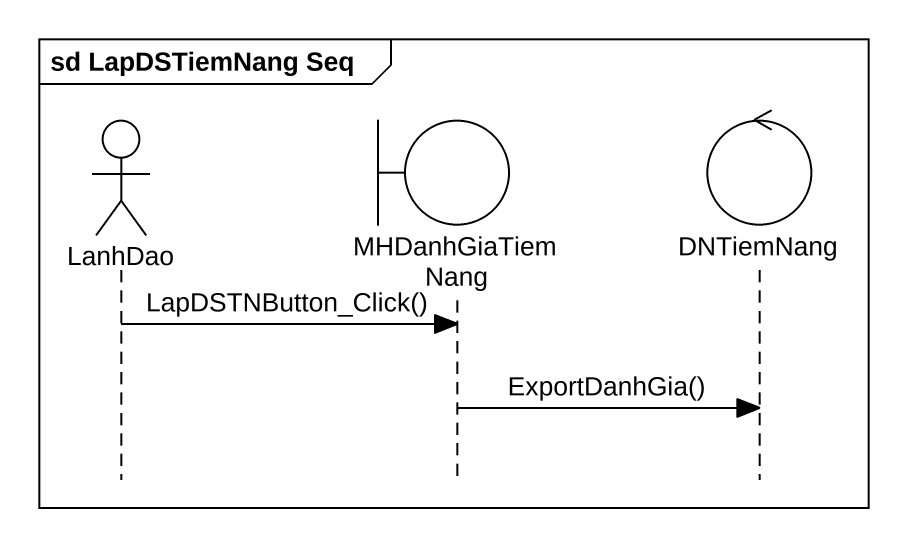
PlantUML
@startuml
mainframe sd LapDSTiemNang Seq
hide footbox
actor LanhDao
boundary MHDanhGiaTiemNang
control DNTiemNang

LanhDao -> MHDanhGiaTiemNang : LapDSTNButton_Click()
MHDanhGiaTiemNang -> DNTiemNang : ExportDanhGia()
@enduml
